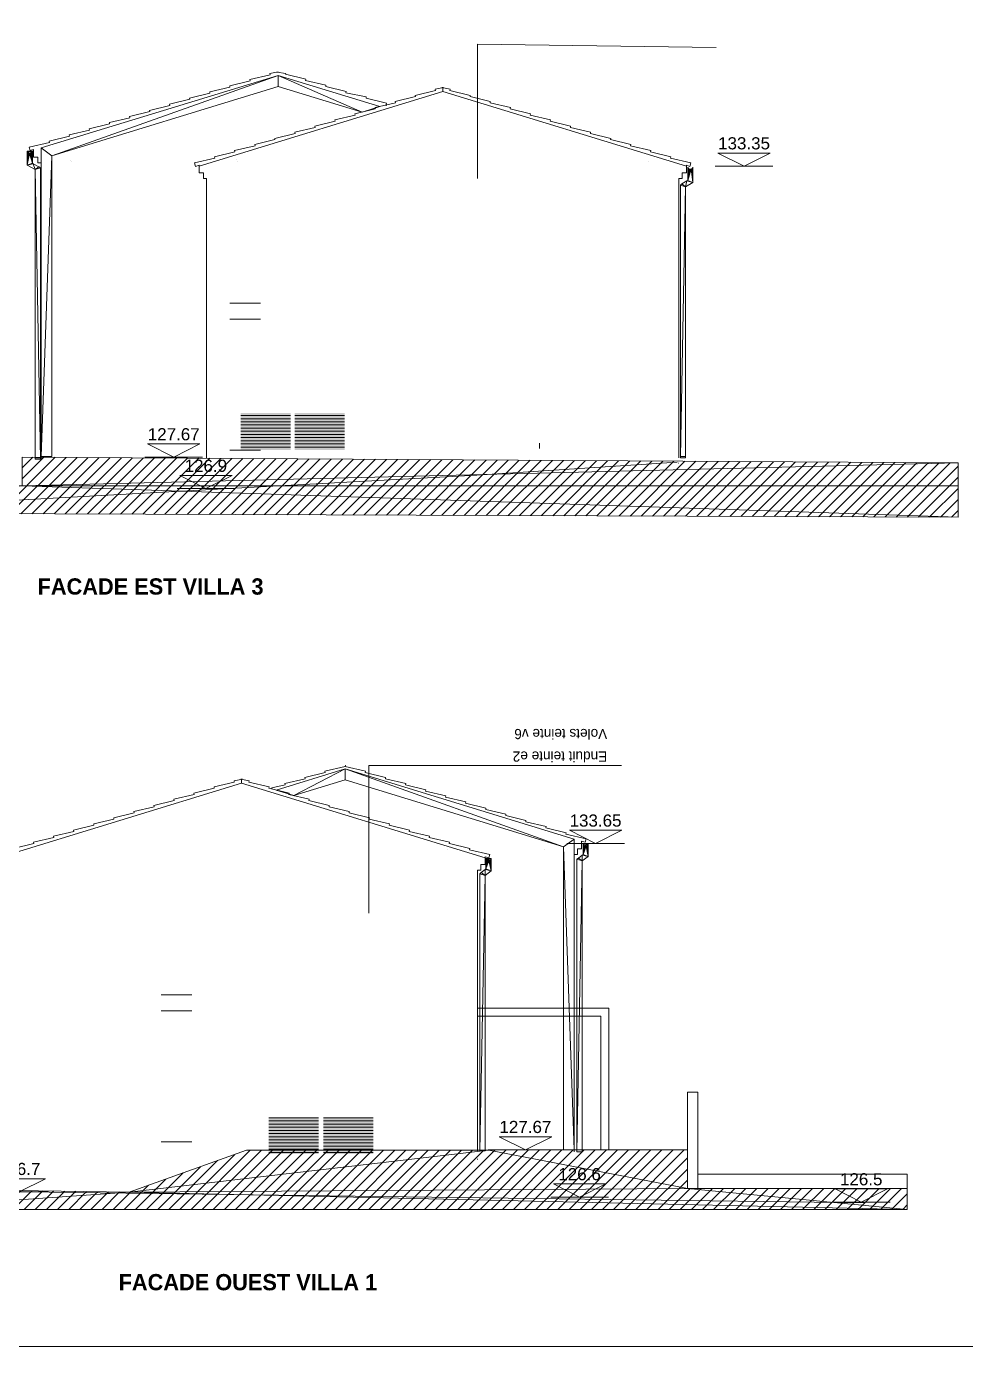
# Model space of a CAD drawing. Header units: metres. Extents: x 1.8 to 67.5, y -52.8 to -10.8.
# Drawn here: x 27.2 to 36.16, y -52.77 to -40.18 of the extents above; entities that cross this region are included whole.
import ezdxf
from ezdxf.enums import TextEntityAlignment as Align
from ezdxf.lldxf.tags import DXFTag

# ---------------------------------------------------------------- set-up
doc = ezdxf.new("R2010")
doc.units = ezdxf.units.M
doc.header["$MEASUREMENT"] = 0
for name, color, linetype in [('Calque commun', 7, 'Continuous'), ('Cotations', 7, 'Continuous'), ('Textes', 7, 'Continuous')]:
    doc.layers.add(name, color=color, linetype=linetype)
doc.styles.add('Arial15', font='arial.ttf', dxfattribs={"height": 0.231939})
doc.styles.add('Century Gothic', font='GOTHICB.TTF', dxfattribs={"height": 0.31023})
doc.styles.add('Century Gothic16', font='GOTHIC.TTF', dxfattribs={"height": 0.193938})
tags = doc.linetypes.add('HIDDEN', pattern=[0.375, 0.25, -0.125]).pattern_tags.tags
tags[6:7] = [DXFTag(74, 4), DXFTag(75, 0), DXFTag(340, '0'), DXFTag(46, 1.0), DXFTag(50, 0.0), DXFTag(44, 0.0), DXFTag(45, 0.0)]
tags[4:5] = [DXFTag(74, 4), DXFTag(75, 0), DXFTag(340, '0'), DXFTag(46, 1.0), DXFTag(50, 0.0), DXFTag(44, 0.0), DXFTag(45, 0.0)]

# ---------------------------------------------------------------- blocks, each defined once
blk = doc.blocks.new('hatch15')
at = {"layer": 'Calque commun', "color": 11, "linetype": 'Continuous', "lineweight": 9}
for p, q in [((-29.437, 23.783), (-28.487, 23.783)), ((-29.437, 23.723), (-28.487, 23.723)), ((-29.437, 23.663), (-28.487, 23.663)), ((-29.437, 23.603), (-28.487, 23.603)), ((-29.437, 23.543), (-28.487, 23.543)), ((-29.437, 23.483), (-28.487, 23.483)), ((-29.437, 23.423), (-28.487, 23.423)), ((-29.437, 23.363), (-28.487, 23.363)), ((-29.437, 23.303), (-28.487, 23.303)), ((-29.437, 23.243), (-28.487, 23.243)), ((-29.437, 23.183), (-28.487, 23.183))]:
    blk.add_line(p, q, dxfattribs=at)
at = {"layer": 'Calque commun', "color": 9, "linetype": 'Continuous', "lineweight": 9}
blk.add_trace([(-29.437, 23.829), (-28.487, 23.829), (-29.437, 23.129), (-28.487, 23.129)], dxfattribs=at)
blk = doc.blocks.new('hatch16')
at = {"layer": 'Calque commun', "color": 11, "linetype": 'Continuous', "lineweight": 9}
for p, q in [((-30.467, 23.783), (-29.517, 23.783)), ((-30.467, 23.723), (-29.517, 23.723)), ((-30.467, 23.663), (-29.517, 23.663)), ((-30.467, 23.603), (-29.517, 23.603)), ((-30.467, 23.543), (-29.517, 23.543)), ((-30.467, 23.483), (-29.517, 23.483)), ((-30.467, 23.423), (-29.517, 23.423)), ((-30.467, 23.363), (-29.517, 23.363)), ((-30.467, 23.303), (-29.517, 23.303)), ((-30.467, 23.243), (-29.517, 23.243)), ((-30.467, 23.183), (-29.517, 23.183))]:
    blk.add_line(p, q, dxfattribs=at)
at = {"layer": 'Calque commun', "color": 9, "linetype": 'Continuous', "lineweight": 9}
blk.add_trace([(-30.467, 23.829), (-29.517, 23.829), (-30.467, 23.129), (-29.517, 23.129)], dxfattribs=at)
blk = doc.blocks.new('hatch19')
at = {"layer": 'Calque commun', "color": 11, "linetype": 'Continuous', "lineweight": 9}
for p, q in [((-29.932, 10.39), (-28.982, 10.39)), ((-29.932, 10.33), (-28.982, 10.33)), ((-29.932, 10.27), (-28.982, 10.27)), ((-29.932, 10.21), (-28.982, 10.21)), ((-29.932, 10.15), (-28.982, 10.15)), ((-29.932, 10.09), (-28.982, 10.09)), ((-29.932, 10.03), (-28.982, 10.03)), ((-29.932, 9.97), (-28.982, 9.97)), ((-29.932, 9.91), (-28.982, 9.91)), ((-29.932, 9.85), (-28.982, 9.85)), ((-29.932, 9.79), (-28.982, 9.79)), ((-29.932, 9.73), (-28.982, 9.73))]:
    blk.add_line(p, q, dxfattribs=at)
at = {"layer": 'Calque commun', "color": 9, "linetype": 'Continuous', "lineweight": 9}
blk.add_trace([(-29.932, 10.397), (-28.982, 10.397), (-29.932, 9.697), (-28.982, 9.697)], dxfattribs=at)
blk = doc.blocks.new('hatch20')
at = {"layer": 'Calque commun', "color": 11, "linetype": 'Continuous', "lineweight": 9}
for p, q in [((-28.888, 10.39), (-27.938, 10.39)), ((-28.888, 10.33), (-27.938, 10.33)), ((-28.888, 10.27), (-27.938, 10.27)), ((-28.888, 10.21), (-27.938, 10.21)), ((-28.888, 10.15), (-27.938, 10.15)), ((-28.888, 10.09), (-27.938, 10.09)), ((-28.888, 10.03), (-27.938, 10.03)), ((-28.888, 9.97), (-27.938, 9.97)), ((-28.888, 9.91), (-27.938, 9.91)), ((-28.888, 9.85), (-27.938, 9.85)), ((-28.888, 9.79), (-27.938, 9.79)), ((-28.888, 9.73), (-27.938, 9.73))]:
    blk.add_line(p, q, dxfattribs=at)
at = {"layer": 'Calque commun', "color": 9, "linetype": 'Continuous', "lineweight": 9}
blk.add_trace([(-28.888, 10.397), (-27.938, 10.397), (-28.888, 9.697), (-27.938, 9.697)], dxfattribs=at)
blk = doc.blocks.new('Block4')
at = {"layer": 'Calque commun', "color": 0, "linetype": 'Continuous', "lineweight": 9}
blk.add_line((-0.55, 0), (0.55, 0), dxfattribs=at)
blk.add_polyline3d([(-0.5, 0.25, 0), (0, 0, 0), (0.5, 0.25, 0), (-0.5, 0.25, 0)], dxfattribs=at)
blk = doc.blocks.new('Lvl1')
at = {"layer": 'Calque commun', "color": 0, "linetype": 'ByBlock', "lineweight": -2}
blk.add_blockref('Block4', (0, 0), dxfattribs=at)
blk = doc.blocks.new('facade villa 123-5')
at = {"layer": 'Cotations', "color": 250, "linetype": 'ByBlock', "lineweight": -2}
blk.add_blockref('Lvl1', (-20.864, 28.54), dxfattribs=at)
at = {"layer": 'Cotations', "color": 212, "linetype": 'ByBlock', "lineweight": -2, "style": 'Arial15'}
blk.add_text('133.35', height=0.2319, dxfattribs=at).set_placement((-20.865, 28.79), align=Align.BOTTOM_CENTER)
blk = doc.blocks.new('facade villa 123-6')
at = {"layer": 'Cotations', "color": 250, "linetype": 'ByBlock', "lineweight": -2}
blk.add_blockref('Lvl1', (-23.697, 15.623), dxfattribs=at)
at = {"layer": 'Cotations', "color": 212, "linetype": 'ByBlock', "lineweight": -2, "style": 'Arial15'}
blk.add_text('133.65', height=0.2319, dxfattribs=at).set_placement((-23.698, 15.873), align=Align.BOTTOM_CENTER)
blk = doc.blocks.new('facade villa 123-24')
at = {"layer": 'Cotations', "color": 250, "linetype": 'ByBlock', "lineweight": -2}
blk.add_blockref('Lvl1', (-18.629, 8.782), dxfattribs=at)
at = {"layer": 'Cotations', "color": 212, "linetype": 'ByBlock', "lineweight": -2, "style": 'Arial15'}
blk.add_text('126.5', height=0.2319, dxfattribs=at).set_placement((-18.63, 9.032), align=Align.BOTTOM_CENTER)
blk = doc.blocks.new('facade villa 123-25')
at = {"layer": 'Cotations', "color": 250, "linetype": 'ByBlock', "lineweight": -2}
blk.add_blockref('Lvl1', (-34.692, 8.979), dxfattribs=at)
at = {"layer": 'Cotations', "color": 212, "linetype": 'ByBlock', "lineweight": -2, "style": 'Arial15'}
blk.add_text('126.7', height=0.2319, dxfattribs=at).set_placement((-34.693, 9.229), align=Align.BOTTOM_CENTER)
blk = doc.blocks.new('facade villa 123-26')
at = {"layer": 'Cotations', "color": 250, "linetype": 'ByBlock', "lineweight": -2}
blk.add_blockref('Lvl1', (-24.002, 8.879), dxfattribs=at)
at = {"layer": 'Cotations', "color": 212, "linetype": 'ByBlock', "lineweight": -2, "style": 'Arial15'}
blk.add_text('126.6', height=0.2319, dxfattribs=at).set_placement((-24.003, 9.129), align=Align.BOTTOM_CENTER)
blk = doc.blocks.new('hatch28')
at = {"layer": 'Calque commun', "color": 7, "linetype": 'Continuous', "lineweight": 9}
for p, q in [((-30.907, 9.575), (-31.839, 8.642)), ((-30.577, 9.693), (-31.627, 8.642)), ((-30.285, 9.772), (-31.415, 8.642)), ((-30.073, 9.772), (-31.203, 8.642)), ((-29.861, 9.772), (-30.991, 8.642)), ((-29.649, 9.772), (-30.779, 8.642)), ((-29.437, 9.772), (-30.567, 8.642)), ((-29.225, 9.772), (-30.354, 8.642)), ((-29.013, 9.772), (-30.142, 8.642)), ((-28.801, 9.772), (-29.93, 8.642)), ((-28.588, 9.772), (-29.718, 8.642)), ((-28.376, 9.772), (-29.506, 8.642)), ((-28.164, 9.772), (-29.294, 8.642)), ((-27.952, 9.772), (-29.082, 8.642)), ((-27.74, 9.772), (-28.869, 8.642)), ((-27.528, 9.772), (-28.657, 8.642)), ((-27.316, 9.772), (-28.445, 8.642)), ((-27.103, 9.772), (-28.233, 8.642)), ((-26.891, 9.772), (-28.021, 8.642)), ((-26.679, 9.772), (-27.809, 8.642)), ((-26.467, 9.772), (-27.597, 8.642)), ((-26.255, 9.772), (-27.385, 8.642)), ((-26.043, 9.772), (-27.172, 8.642)), ((-25.831, 9.772), (-26.96, 8.642)), ((-25.613, 9.777), (-26.748, 8.642)), ((-25.401, 9.777), (-26.536, 8.642)), ((-25.189, 9.777), (-26.324, 8.642)), ((-24.977, 9.777), (-26.112, 8.642)), ((-24.765, 9.777), (-25.9, 8.642)), ((-24.552, 9.777), (-25.688, 8.642)), ((-24.34, 9.777), (-25.475, 8.642)), ((-24.128, 9.777), (-25.263, 8.642)), ((-23.916, 9.777), (-25.051, 8.642)), ((-23.704, 9.777), (-24.839, 8.642)), ((-23.492, 9.777), (-24.627, 8.642)), ((-23.28, 9.777), (-24.415, 8.642)), ((-23.068, 9.777), (-24.203, 8.642)), ((-22.855, 9.777), (-23.99, 8.642)), ((-22.643, 9.777), (-23.778, 8.642)), ((-22.431, 9.777), (-23.566, 8.642)), ((-22.219, 9.777), (-23.354, 8.642)), ((-22.007, 9.777), (-23.142, 8.642)), ((-21.947, 9.625), (-22.93, 8.642)), ((-31.567, 9.339), (-32.264, 8.642)), ((-31.237, 9.457), (-32.051, 8.642)), ((-21.947, 9.413), (-22.718, 8.642)), ((-32.227, 9.103), (-32.688, 8.642)), ((-31.897, 9.221), (-32.476, 8.642)), ((-21.947, 9.201), (-22.506, 8.642)), ((-37.168, 9.041), (-37.35, 8.859)), ((-36.959, 9.038), (-37.35, 8.647)), ((-36.75, 9.035), (-37.143, 8.642)), ((-36.541, 9.032), (-36.931, 8.642)), ((-36.332, 9.028), (-36.718, 8.642)), ((-36.123, 9.025), (-36.506, 8.642)), ((-35.914, 9.022), (-36.294, 8.642)), ((-35.705, 9.019), (-36.082, 8.642)), ((-35.496, 9.016), (-35.87, 8.642)), ((-35.287, 9.013), (-35.658, 8.642)), ((-35.078, 9.01), (-35.446, 8.642)), ((-34.869, 9.007), (-35.233, 8.642)), ((-34.66, 9.003), (-35.021, 8.642)), ((-34.451, 9), (-34.809, 8.642)), ((-34.242, 8.997), (-34.597, 8.642)), ((-34.033, 8.994), (-34.385, 8.642)), ((-33.824, 8.991), (-34.173, 8.642)), ((-33.615, 8.988), (-33.961, 8.642)), ((-33.406, 8.985), (-33.749, 8.642)), ((-33.197, 8.981), (-33.536, 8.642)), ((-32.988, 8.978), (-33.324, 8.642)), ((-32.779, 8.975), (-33.112, 8.642)), ((-32.558, 8.985), (-32.9, 8.642)), ((-21.892, 9.044), (-22.293, 8.642)), ((-21.68, 9.044), (-22.081, 8.642)), ((-21.468, 9.044), (-21.869, 8.642)), ((-21.256, 9.044), (-21.657, 8.642)), ((-21.044, 9.044), (-21.445, 8.642)), ((-20.831, 9.044), (-21.233, 8.642)), ((-20.619, 9.044), (-21.021, 8.642)), ((-20.407, 9.044), (-20.808, 8.642)), ((-20.195, 9.044), (-20.596, 8.642)), ((-19.983, 9.044), (-20.384, 8.642)), ((-19.771, 9.044), (-20.172, 8.642)), ((-19.559, 9.044), (-19.96, 8.642)), ((-19.346, 9.044), (-19.748, 8.642)), ((-19.134, 9.044), (-19.536, 8.642)), ((-18.922, 9.044), (-19.324, 8.642)), ((-18.71, 9.044), (-19.111, 8.642)), ((-18.498, 9.044), (-18.899, 8.642)), ((-18.286, 9.044), (-18.687, 8.642)), ((-18.074, 9.044), (-18.475, 8.642)), ((-17.862, 9.044), (-18.263, 8.642)), ((-17.754, 8.94), (-18.051, 8.642)), ((-17.754, 8.727), (-17.839, 8.642))]:
    blk.add_line(p, q, dxfattribs=at)
at = {"layer": 'Calque commun', "color": 7, "linetype": 'Continuous', "lineweight": 18}
mesh = blk.add_polyface(dxfattribs=at)
corners = [(-21.947, 9.044), (-17.754, 9.044), (-17.754, 8.642), (-32.592, 8.972), (-30.355, 9.772), (-25.731, 9.772), (-37.35, 9.044), (-37.35, 8.642), (-21.947, 9.777), (-25.747, 9.777)]
mesh.append_faces([[corners[k] for k in face] for face in [(8, 5, 9)]], dxfattribs={"vtx0": -1, "color": 7})
mesh.append_faces([[corners[k] for k in face] for face in [(3, 0, 2), (3, 5, 0)]], dxfattribs={"vtx0": -1, "vtx1": -1, "vtx2": -1, "color": 7})
mesh.append_faces([[corners[k] for k in face] for face in [(3, 2, 7)]], dxfattribs={"vtx0": -1, "vtx2": -1, "color": 7})
mesh.append_faces([[corners[k] for k in face] for face in [(6, 3, 7)]], dxfattribs={"vtx1": -1, "color": 7})
mesh.append_faces([[corners[k] for k in face] for face in [(8, 0, 5)]], dxfattribs={"vtx1": -1, "vtx2": -1, "color": 7})
mesh.append_faces([[corners[k] for k in face] for face in [(0, 1, 2), (3, 4, 5)]], dxfattribs={"vtx2": -1, "color": 7})
blk = doc.blocks.new('facade villa 123-27')
at = {"layer": 'Cotations', "color": 250, "linetype": 'ByBlock', "lineweight": -2}
blk.add_blockref('Lvl1', (-31.744, 22.991), dxfattribs=at)
at = {"layer": 'Cotations', "color": 212, "linetype": 'ByBlock', "lineweight": -2, "style": 'Arial15'}
blk.add_text('127.67', height=0.2319, dxfattribs=at).set_placement((-31.745, 23.241), align=Align.BOTTOM_CENTER)
blk = doc.blocks.new('facade villa 123-29')
at = {"layer": 'Cotations', "color": 250, "linetype": 'ByBlock', "lineweight": -2}
blk.add_blockref('Lvl1', (-31.131, 22.39), dxfattribs=at)
at = {"layer": 'Cotations', "color": 212, "linetype": 'ByBlock', "lineweight": -2, "style": 'Arial15'}
blk.add_text('126.9', height=0.2319, dxfattribs=at).set_placement((-31.132, 22.64), align=Align.BOTTOM_CENTER)
blk = doc.blocks.new('hatch29')
at = {"layer": 'Calque commun', "color": 7, "linetype": 'Continuous', "lineweight": 9}
for p, q in [((-35.083, 21.913), (-34.009, 22.987)), ((-34.871, 21.912), (-33.798, 22.986)), ((-34.66, 21.911), (-33.587, 22.984)), ((-34.633, 22.787), (-34.43, 22.99)), ((-34.633, 22.575), (-34.22, 22.988)), ((-34.449, 21.911), (-33.376, 22.983)), ((-34.238, 21.91), (-33.166, 22.982)), ((-34.026, 21.909), (-32.955, 22.98)), ((-33.815, 21.908), (-32.744, 22.979)), ((-33.604, 21.907), (-32.533, 22.978)), ((-33.392, 21.907), (-32.322, 22.977)), ((-33.181, 21.906), (-32.111, 22.975)), ((-32.97, 21.905), (-31.901, 22.974)), ((-32.758, 21.904), (-31.69, 22.973)), ((-32.547, 21.903), (-31.479, 22.971)), ((-32.336, 21.903), (-31.268, 22.97)), ((-32.124, 21.902), (-31.057, 22.969)), ((-31.913, 21.901), (-30.847, 22.967)), ((-31.702, 21.9), (-30.636, 22.966)), ((-31.49, 21.899), (-30.425, 22.965)), ((-31.279, 21.899), (-30.214, 22.963)), ((-31.068, 21.898), (-30.003, 22.962)), ((-30.856, 21.897), (-29.793, 22.961)), ((-30.645, 21.896), (-29.582, 22.959)), ((-30.434, 21.895), (-29.371, 22.958)), ((-30.222, 21.895), (-29.16, 22.957)), ((-30.011, 21.894), (-28.949, 22.955)), ((-29.8, 21.893), (-28.739, 22.954)), ((-29.588, 21.892), (-28.528, 22.953)), ((-29.377, 21.891), (-28.317, 22.951)), ((-29.166, 21.891), (-28.106, 22.95)), ((-28.954, 21.89), (-27.895, 22.949)), ((-28.743, 21.889), (-27.685, 22.947)), ((-28.532, 21.888), (-27.474, 22.946)), ((-28.32, 21.887), (-27.263, 22.945)), ((-28.109, 21.887), (-27.052, 22.943)), ((-27.898, 21.886), (-26.841, 22.942)), ((-27.686, 21.885), (-26.631, 22.941)), ((-27.475, 21.884), (-26.42, 22.939)), ((-27.264, 21.883), (-26.209, 22.938)), ((-27.052, 21.883), (-25.998, 22.937)), ((-26.841, 21.882), (-25.787, 22.935)), ((-26.63, 21.881), (-25.576, 22.934)), ((-26.418, 21.88), (-25.366, 22.933)), ((-26.207, 21.879), (-25.155, 22.931)), ((-25.996, 21.879), (-24.944, 22.93)), ((-25.784, 21.878), (-24.733, 22.929)), ((-25.573, 21.877), (-24.522, 22.928)), ((-25.362, 21.876), (-24.312, 22.926)), ((-25.15, 21.875), (-24.101, 22.925)), ((-24.939, 21.875), (-23.89, 22.924)), ((-24.728, 21.874), (-23.679, 22.922)), ((-24.516, 21.873), (-23.468, 22.921)), ((-24.305, 21.872), (-23.258, 22.92)), ((-24.094, 21.871), (-23.047, 22.918)), ((-23.882, 21.871), (-22.836, 22.917)), ((-23.671, 21.87), (-22.625, 22.916)), ((-23.46, 21.869), (-22.414, 22.914)), ((-23.248, 21.868), (-22.204, 22.913)), ((-23.037, 21.867), (-21.993, 22.912)), ((-22.826, 21.867), (-21.782, 22.91)), ((-22.614, 21.866), (-21.571, 22.909)), ((-22.403, 21.865), (-21.36, 22.908)), ((-22.192, 21.864), (-21.15, 22.906)), ((-21.98, 21.863), (-20.939, 22.905)), ((-21.769, 21.862), (-20.728, 22.904)), ((-21.558, 21.862), (-20.517, 22.902)), ((-21.346, 21.861), (-20.306, 22.901)), ((-21.135, 21.86), (-20.095, 22.9)), ((-20.924, 21.859), (-19.885, 22.898)), ((-20.712, 21.858), (-19.674, 22.897)), ((-20.501, 21.858), (-19.463, 22.896)), ((-20.29, 21.857), (-19.252, 22.894)), ((-20.078, 21.856), (-19.041, 22.893)), ((-19.867, 21.855), (-18.831, 22.892)), ((-19.656, 21.854), (-18.62, 22.89)), ((-19.444, 21.854), (-18.409, 22.889)), ((-19.233, 21.853), (-18.198, 22.888)), ((-19.022, 21.852), (-17.987, 22.886)), ((-18.81, 21.851), (-17.777, 22.885)), ((-18.599, 21.85), (-17.566, 22.884)), ((-18.388, 21.85), (-17.355, 22.882)), ((-18.176, 21.849), (-17.144, 22.881)), ((-17.965, 21.848), (-16.933, 22.88)), ((-17.754, 21.847), (-16.782, 22.819)), ((-39.183, 22.268), (-39.01, 22.441)), ((-39.182, 22.056), (-38.798, 22.441)), ((-39.098, 21.928), (-38.586, 22.441)), ((-38.887, 21.928), (-38.374, 22.441)), ((-38.675, 21.927), (-38.161, 22.441)), ((-38.464, 21.926), (-37.949, 22.441)), ((-38.253, 21.925), (-37.737, 22.441)), ((-38.041, 21.924), (-37.525, 22.441)), ((-37.83, 21.923), (-37.313, 22.441)), ((-37.619, 21.923), (-37.101, 22.441)), ((-37.407, 21.922), (-36.889, 22.441)), ((-37.196, 21.921), (-36.677, 22.441)), ((-36.985, 21.92), (-36.464, 22.441)), ((-36.773, 21.919), (-36.252, 22.441)), ((-36.562, 21.919), (-36.04, 22.441)), ((-36.351, 21.918), (-35.828, 22.441)), ((-36.139, 21.917), (-35.616, 22.441)), ((-35.928, 21.916), (-35.404, 22.441)), ((-35.717, 21.915), (-35.192, 22.441)), ((-35.505, 21.915), (-34.979, 22.441)), ((-35.294, 21.914), (-34.767, 22.441)), ((-17.542, 21.846), (-16.782, 22.607)), ((-17.331, 21.846), (-16.782, 22.395)), ((-17.12, 21.845), (-16.782, 22.183)), ((-16.908, 21.844), (-16.782, 21.971))]:
    blk.add_line(p, q, dxfattribs=at)
at = {"layer": 'Calque commun', "color": 7, "linetype": 'Continuous', "lineweight": 18}
mesh = blk.add_polyface(dxfattribs=at)
corners = [(-34.633, 22.441), (-39.183, 22.441), (-39.182, 21.929), (-16.782, 21.844), (-16.782, 22.879), (-16.782, 22.441), (-34.633, 22.991)]
mesh.append_faces([[corners[k] for k in face] for face in [(3, 0, 2), (4, 0, 5)]], dxfattribs={"vtx0": -1, "vtx1": -1, "color": 7})
mesh.append_faces([[corners[k] for k in face] for face in [(3, 5, 0)]], dxfattribs={"vtx1": -1, "vtx2": -1, "color": 7})
mesh.append_faces([[corners[k] for k in face] for face in [(0, 1, 2), (4, 6, 0)]], dxfattribs={"vtx2": -1, "color": 7})
blk = doc.blocks.new('facade villa 123-30')
at = {"layer": 'Cotations', "color": 250, "linetype": 'ByBlock', "lineweight": -2}
blk.add_blockref('Lvl1', (-25.035, 9.78), dxfattribs=at)
at = {"layer": 'Cotations', "color": 212, "linetype": 'ByBlock', "lineweight": -2, "style": 'Arial15'}
blk.add_text('127.67', height=0.2319, dxfattribs=at).set_placement((-25.036, 10.03), align=Align.BOTTOM_CENTER)
blk = doc.blocks.new('facade villa 123-31')
at = {"layer": 'Calque commun', "color": 7, "linetype": 'Continuous', "lineweight": 9}
for p, q in [((-34.273, 28.587), (-34.273, 22.952)), ((-33.708, 28.656), (-33.708, 28.656)), ((-33.697, 28.624), (-33.697, 28.624)), ((-30.538, 28.658), (-30.538, 28.658)), ((-30.527, 28.625), (-30.527, 28.625)), ((-22.691, 28.625), (-22.691, 28.625)), ((-31.118, 28.124), (-31.118, 22.969)), ((-22.114, 22.873), (-22.124, 22.873)), ((-34.384, 15.509), (-34.384, 15.509)), ((-26.527, 15.509), (-26.527, 15.509)), ((-24.663, 15.509), (-24.663, 15.509)), ((-25.947, 15.114), (-25.947, 9.761)), ((-25.79, 15.335), (-25.79, 15.335)), ((-23.447, 12.48), (-25.947, 12.48)), ((-25.947, 12.48), (-25.947, 12.33)), ((-23.447, 9.777), (-23.447, 12.48)), ((-23.597, 12.33), (-25.947, 12.33)), ((-23.597, 9.777), (-23.597, 12.33)), ((-25.945, 9.601), (-25.955, 9.601)), ((-23.447, 9.777), (-23.597, 9.777)), ((-21.747, 9.312), (-17.754, 9.312)), ((-17.754, 9.312), (-17.754, 9.044))]:
    blk.add_line(p, q, dxfattribs=at)
at = {"layer": 'Calque commun', "color": 86, "linetype": 'Continuous', "lineweight": 9}
blk.add_line((-24.767, 23.157), (-24.767, 23.256), dxfattribs=at)
at = {"layer": 'Calque commun', "color": 26, "linetype": 'HIDDEN', "lineweight": 18}
for p, q in [((-25.964, 22.645), (-22.139, 22.891)), ((-30.208, 22.416), (-39.182, 21.929)), ((-30.208, 22.416), (-25.964, 22.645)), ((-18.557, 8.768), (-37.35, 9.015))]:
    blk.add_line(p, q, dxfattribs=at)
at = {"layer": 'Calque commun', "color": 5, "linetype": 'Continuous', "lineweight": 18}
for points in [[(-21.397, 30.805, 0), (-25.949, 30.868, 0), (-25.949, 28.305, 0)], [(-23.201, 17.106, 0), (-28.022, 17.106, 0), (-28.022, 14.294, 0)]]:
    blk.add_polyline3d(points, dxfattribs=at)
at = {"layer": 'Cotations', "color": 7, "linetype": 'Continuous', "lineweight": 9}
blk.add_line((-22.109, 28.305), (-22.109, 22.974), dxfattribs=at)
at = {"layer": 'Cotations', "color": 11, "linetype": 'HIDDEN', "lineweight": 18}
for p, q in [((-30.673, 25.924), (-30.088, 25.924)), ((-30.673, 25.624), (-30.088, 25.624)), ((-30.673, 23.124), (-30.088, 23.124)), ((-31.983, 12.733), (-31.398, 12.733)), ((-31.983, 12.433), (-31.398, 12.433)), ((-31.983, 9.933), (-31.398, 9.933))]:
    blk.add_line(p, q, dxfattribs=at)
at = {"layer": 'Cotations', "color": 7, "linetype": 'Continuous', "lineweight": 9}
for points in [[(-34.273, 28.424, 0), (-34.273, 28.605, 0), (-34.335, 28.605, 0), (-34.335, 28.712, 0), (-34.417, 28.712, 0), (-34.417, 28.858, 0), (-34.485, 28.836, 0), (-34.503, 28.901, 0), (-34.116, 28.993, 0), (-34.121, 29.018, 0), (-33.733, 29.111, 0), (-33.731, 29.111, 0), (-33.738, 29.135, 0), (-33.349, 29.228, 0), (-33.355, 29.253, 0), (-32.968, 29.345, 0), (-32.973, 29.37, 0), (-32.585, 29.462, 0), (-32.59, 29.487, 0), (-32.203, 29.579, 0), (-32.207, 29.604, 0), (-31.82, 29.696, 0), (-31.824, 29.721, 0), (-31.437, 29.814, 0), (-31.442, 29.839, 0), (-31.054, 29.931, 0), (-31.059, 29.956, 0), (-30.672, 30.048, 0), (-30.676, 30.073, 0), (-30.289, 30.165, 0), (-30.294, 30.19, 0), (-29.906, 30.282, 0), (-29.912, 30.309, 0), (-29.753, 30.34, 0)], [(-29.611, 30.292, 0), (-29.604, 30.305, 0), (-29.78, 30.332, 0)], [(-29.611, 30.292, 0), (-29.223, 30.2, 0), (-29.228, 30.175, 0), (-28.841, 30.083, 0), (-28.844, 30.058, 0)], [(-31.118, 28.124, 0), (-31.118, 28.305, 0), (-31.18, 28.305, 0), (-31.18, 28.412, 0), (-31.262, 28.412, 0), (-31.262, 28.558, 0), (-31.33, 28.536, 0), (-31.348, 28.601, 0), (-30.961, 28.693, 0), (-30.966, 28.718, 0), (-30.578, 28.811, 0), (-30.576, 28.811, 0), (-30.583, 28.835, 0), (-30.194, 28.928, 0), (-30.2, 28.953, 0), (-29.813, 29.045, 0), (-29.818, 29.07, 0), (-29.43, 29.162, 0), (-29.435, 29.187, 0), (-29.048, 29.279, 0), (-29.052, 29.304, 0), (-28.665, 29.396, 0), (-28.67, 29.421, 0), (-28.282, 29.514, 0), (-28.287, 29.539, 0), (-27.9, 29.631, 0), (-27.904, 29.656, 0), (-27.517, 29.748, 0), (-27.521, 29.773, 0), (-27.134, 29.865, 0), (-27.139, 29.89, 0), (-26.752, 29.982, 0), (-26.757, 30.009, 0), (-26.598, 30.041, 0), (-26.614, 30.037, 0), (-26.614, 29.964, 0), (-31.262, 28.541, 0)], [(-28.844, 30.058, 0), (-28.457, 29.965, 0), (-28.461, 29.94, 0), (-28.071, 29.861, 0), (-28.074, 29.835, 0)], [(-22.109, 28.124, 0), (-22.109, 28.305, 0), (-22.047, 28.305, 0), (-22.047, 28.412, 0), (-21.965, 28.412, 0), (-21.965, 28.558, 0), (-21.897, 28.536, 0), (-21.879, 28.601, 0), (-22.266, 28.693, 0), (-22.261, 28.718, 0), (-22.649, 28.811, 0), (-22.651, 28.811, 0), (-22.644, 28.835, 0), (-23.033, 28.928, 0), (-23.027, 28.953, 0), (-23.414, 29.045, 0), (-23.409, 29.07, 0), (-23.797, 29.162, 0), (-23.792, 29.187, 0), (-24.179, 29.279, 0), (-24.175, 29.304, 0), (-24.562, 29.396, 0), (-24.557, 29.421, 0), (-24.945, 29.514, 0), (-24.94, 29.539, 0), (-25.327, 29.631, 0), (-25.323, 29.656, 0), (-25.71, 29.748, 0), (-25.706, 29.773, 0), (-26.093, 29.865, 0), (-26.088, 29.89, 0), (-26.476, 29.982, 0), (-26.47, 30.009, 0), (-26.629, 30.041, 0), (-26.614, 30.037, 0), (-26.614, 29.964, 0), (-21.965, 28.541, 0)], [(-28.074, 29.835, 0), (-27.687, 29.743, 0), (-27.691, 29.718, 0), (-27.691, 29.718, 0), (-27.694, 29.693, 0)], [(-28.473, 17.091, 0), (-28.86, 16.999, 0), (-28.856, 16.974, 0), (-29.243, 16.881, 0), (-29.24, 16.856, 0)], [(-24.107, 9.739, 0), (-24.107, 15.414, 0), (-24.044, 15.414, 0), (-24.044, 15.521, 0), (-23.963, 15.521, 0), (-23.963, 15.666, 0), (-23.894, 15.645, 0), (-23.876, 15.71, 0), (-24.263, 15.802, 0), (-24.259, 15.827, 0), (-24.646, 15.919, 0), (-24.648, 15.92, 0), (-24.641, 15.944, 0), (-25.031, 16.037, 0), (-25.025, 16.061, 0), (-25.411, 16.153, 0), (-25.407, 16.178, 0), (-25.794, 16.271, 0), (-25.79, 16.296, 0), (-26.177, 16.388, 0), (-26.172, 16.413, 0), (-26.559, 16.505, 0), (-26.555, 16.53, 0), (-26.942, 16.622, 0), (-26.938, 16.647, 0), (-27.325, 16.739, 0), (-27.32, 16.764, 0), (-27.708, 16.856, 0), (-27.703, 16.881, 0), (-28.09, 16.974, 0), (-28.086, 16.999, 0), (-28.473, 17.091, 0), (-28.468, 17.118, 0), (-28.468, 17.118, 0)], [(-34.803, 15.527, 0), (-34.416, 15.619, 0), (-34.414, 15.62, 0), (-34.42, 15.644, 0), (-34.031, 15.737, 0), (-34.037, 15.761, 0), (-33.65, 15.853, 0), (-33.655, 15.878, 0), (-33.268, 15.971, 0), (-33.272, 15.996, 0), (-32.885, 16.088, 0), (-32.89, 16.113, 0), (-32.502, 16.205, 0), (-32.507, 16.23, 0), (-32.12, 16.322, 0), (-32.124, 16.347, 0), (-31.737, 16.439, 0), (-31.742, 16.464, 0), (-31.354, 16.556, 0), (-31.359, 16.581, 0), (-30.972, 16.674, 0), (-30.976, 16.699, 0), (-30.589, 16.791, 0), (-30.594, 16.818, 0), (-30.435, 16.849, 0), (-30.451, 16.846, 0), (-30.451, 16.773, 0), (-35.099, 15.349, 0)], [(-25.947, 14.933, 0), (-25.947, 15.114, 0), (-25.884, 15.114, 0), (-25.884, 15.221, 0), (-25.803, 15.221, 0), (-25.803, 15.366, 0), (-25.734, 15.345, 0), (-25.716, 15.41, 0), (-26.103, 15.502, 0), (-26.099, 15.527, 0), (-26.486, 15.619, 0), (-26.488, 15.62, 0), (-26.481, 15.644, 0), (-26.871, 15.737, 0), (-26.865, 15.761, 0), (-27.251, 15.853, 0), (-27.247, 15.878, 0), (-27.634, 15.971, 0), (-27.63, 15.996, 0), (-28.017, 16.088, 0), (-28.012, 16.113, 0), (-28.399, 16.205, 0), (-28.395, 16.23, 0), (-28.782, 16.322, 0), (-28.778, 16.347, 0), (-29.165, 16.439, 0), (-29.16, 16.464, 0), (-29.548, 16.556, 0), (-29.543, 16.581, 0), (-29.93, 16.674, 0), (-29.926, 16.699, 0), (-30.313, 16.791, 0), (-30.308, 16.818, 0), (-30.467, 16.849, 0), (-30.451, 16.846, 0), (-30.451, 16.773, 0), (-25.803, 15.349, 0)], [(-29.24, 16.856, 0), (-29.627, 16.764, 0), (-29.622, 16.739, 0), (-29.871, 16.68, 0), (-29.867, 16.655, 0)]]:
    blk.add_polyline3d(points, dxfattribs=at)
at = {"layer": 'Calque commun', "color": 0, "linetype": 'ByBlock', "lineweight": -2}
for name in ['hatch16', 'hatch15', 'hatch29', 'hatch19', 'hatch20', 'hatch28']:
    blk.add_blockref(name, (0, 0), dxfattribs=at)
at = {"layer": 'Cotations', "color": 212, "linetype": 'ByBlock', "lineweight": -2}
for name in ['facade villa 123-5', 'facade villa 123-27', 'facade villa 123-29', 'facade villa 123-6', 'facade villa 123-30', 'facade villa 123-25', 'facade villa 123-26', 'facade villa 123-24']:
    blk.add_blockref(name, (0, 0), dxfattribs=at)
at = {"layer": 'Calque commun', "color": 5, "linetype": 'ByBlock', "lineweight": -2, "style": 'Century Gothic'}
for s, p in [('FACADE EST VILLA 3', (-34.342, 20.275)), ('FACADE OUEST VILLA 1', (-32.796, 7.007))]:
    blk.add_text(s, height=0.31023, dxfattribs=at).set_placement(p, align=Align.BOTTOM_LEFT)
at = {"layer": 'Textes', "color": 5, "linetype": 'ByBlock', "lineweight": -2, "insert": (-23.475, 17.809), "char_height": 0.19394, "attachment_point": 7, "rotation": 180, "line_spacing_factor": 1.330319, "style": 'Century Gothic16'}
blk.add_mtext('Enduit teinte e2\\PVolets teinte v6', dxfattribs=at)
at = {"layer": 'Calque commun', "color": 5, "linetype": 'Continuous', "lineweight": 9}
mesh = blk.add_polyface(dxfattribs=at)
corners = [(-34.273, 28.886), (-29.753, 30.27), (-34.073, 28.738), (-34.273, 23.004), (-34.073, 23.004), (-29.753, 30.061), (-27.814, 29.677), (-28.151, 29.571)]
mesh.append_faces([[corners[k] for k in face] for face in [(3, 2, 4)]], dxfattribs={"vtx0": -1, "color": 5})
mesh.append_faces([[corners[k] for k in face] for face in [(6, 7, 1)]], dxfattribs={"vtx1": -1, "color": 5})
mesh.append_faces([[corners[k] for k in face] for face in [(0, 1, 2), (5, 2, 1), (3, 0, 2), (7, 5, 1)]], dxfattribs={"vtx1": -1, "vtx2": -1, "color": 5})
at = {"layer": 'Calque commun', "color": 8, "linetype": 'Continuous', "lineweight": 9}
mesh = blk.add_polyface(dxfattribs=at)
corners = [(-34.499, 28.782), (-34.503, 28.783), (-34.507, 28.785), (-34.487, 28.781), (-34.491, 28.781), (-34.479, 28.782), (-34.53, 28.801), (-34.537, 28.816), (-34.495, 28.782), (-34.457, 28.793), (-34.468, 28.786), (-34.449, 28.801), (-34.441, 28.816), (-34.447, 28.805), (-34.452, 28.798), (-34.454, 28.795), (-34.527, 28.798), (-34.511, 28.786), (-34.532, 28.805), (-34.534, 28.808), (-34.464, 28.788), (-34.521, 28.793), (-34.524, 28.795), (-34.439, 28.823), (-34.483, 28.782), (-34.538, 28.819), (-34.539, 28.823), (-34.515, 28.788), (-34.518, 28.79), (-34.443, 28.812), (-34.445, 28.808), (-34.536, 28.812), (-34.471, 28.785), (-34.475, 28.783), (-34.44, 28.819), (-34.461, 28.79)]
mesh.append_faces([[corners[k] for k in face] for face in [(0, 4, 8), (9, 14, 15), (16, 21, 22), (3, 5, 24), (12, 23, 34)]], dxfattribs={"vtx0": -1, "color": 8})
mesh.append_faces([[corners[k] for k in face] for face in [(27, 21, 17), (32, 5, 10)]], dxfattribs={"vtx0": -1, "vtx1": -1, "color": 8})
mesh.append_faces([[corners[k] for k in face] for face in [(3, 0, 5), (0, 6, 7), (9, 10, 11), (16, 0, 17), (10, 5, 11), (12, 7, 23), (0, 7, 12), (12, 11, 5), (16, 17, 21), (0, 12, 5)]], dxfattribs={"vtx0": -1, "vtx1": -1, "vtx2": -1, "color": 8})
mesh.append_faces([[corners[k] for k in face] for face in [(12, 13, 11), (9, 20, 10), (9, 11, 14), (0, 2, 17), (23, 7, 25)]], dxfattribs={"vtx0": -1, "vtx2": -1, "color": 8})
mesh.append_faces([[corners[k] for k in face] for face in [(3, 4, 0), (16, 6, 0), (18, 19, 7), (6, 18, 7), (30, 13, 12)]], dxfattribs={"vtx1": -1, "vtx2": -1, "color": 8})
mesh.append_faces([[corners[k] for k in face] for face in [(0, 1, 2), (25, 26, 23), (27, 28, 21), (12, 29, 30), (19, 31, 7), (32, 33, 5), (9, 35, 20)]], dxfattribs={"vtx2": -1, "color": 8})
mesh = blk.add_polyface(dxfattribs=at)
corners = [(-34.286, 22.974), (-34.286, 22.952), (-34.386, 22.952), (-34.386, 22.974), (-34.388, 28.474), (-34.386, 22.952), (-34.286, 22.952), (-34.439, 28.599), (-34.441, 28.818), (-34.443, 28.813), (-34.288, 28.505), (-34.317, 28.529), (-34.475, 28.783), (-34.481, 28.782), (-34.519, 28.791), (-34.523, 28.794), (-34.539, 28.561), (-34.531, 28.803), (-34.534, 28.807), (-34.538, 28.818), (-34.539, 28.823), (-34.448, 28.803), (-34.452, 28.798), (-34.424, 28.586), (-34.465, 28.788), (-34.47, 28.785), (-34.514, 28.788), (-34.536, 28.813), (-34.509, 28.785), (-34.486, 28.782), (-34.492, 28.782), (-34.527, 28.798), (-34.498, 28.782), (-34.445, 28.807), (-34.456, 28.794), (-34.46, 28.791), (-34.439, 28.823), (-34.503, 28.783)]
mesh.append_faces([[corners[k] for k in face] for face in [(0, 1, 2, 3)]], dxfattribs={"color": 8})
mesh.append_faces([[corners[k] for k in face] for face in [(23, 4, 11)]], dxfattribs={"vtx0": -1, "vtx1": -1, "color": 8})
mesh.append_faces([[corners[k] for k in face] for face in [(32, 16, 7)]], dxfattribs={"vtx0": -1, "vtx1": -1, "vtx2": -1, "color": 8})
mesh.append_faces([[corners[k] for k in face] for face in [(7, 8, 9), (7, 12, 13), (7, 21, 22), (7, 24, 25), (7, 29, 30), (7, 33, 21), (7, 22, 34), (7, 34, 35), (7, 35, 24), (7, 9, 33), (23, 16, 4), (7, 25, 12), (7, 13, 29)]], dxfattribs={"vtx0": -1, "vtx2": -1, "color": 8})
mesh.append_faces([[corners[k] for k in face] for face in [(10, 11, 4), (14, 15, 16), (17, 18, 16), (26, 14, 16), (18, 27, 16), (6, 10, 4), (28, 26, 16), (31, 17, 16), (30, 32, 7), (15, 31, 16), (23, 7, 16), (37, 28, 16), (27, 19, 16), (32, 37, 16)]], dxfattribs={"vtx1": -1, "vtx2": -1, "color": 8})
mesh.append_faces([[corners[k] for k in face] for face in [(4, 5, 6), (19, 20, 16), (7, 36, 8)]], dxfattribs={"vtx2": -1, "color": 8})
mesh = blk.add_polyface(dxfattribs=at)
corners = [(-21.87, 28.485), (-21.875, 28.483), (-21.839, 28.231), (-21.86, 28.491), (-21.865, 28.488), (-21.939, 28.269), (-21.909, 28.485), (-21.914, 28.488), (-21.898, 28.482), (-21.903, 28.483), (-21.881, 28.482), (-21.856, 28.494), (-21.98, 23.004), (-21.98, 22.974), (-21.98, 28.145), (-22.08, 23.004), (-21.852, 28.498), (-21.892, 28.481), (-21.931, 28.503), (-21.936, 28.513), (-22.08, 22.974), (-22.051, 28.2), (-22.08, 28.176), (-21.939, 28.523), (-21.938, 28.518), (-21.886, 28.481), (-21.955, 28.257), (-21.839, 28.523), (-21.841, 28.518), (-21.842, 28.513), (-21.934, 28.507), (-21.848, 28.503), (-21.845, 28.507), (-21.923, 28.494), (-21.927, 28.498), (-21.919, 28.491)]
mesh.append_faces([[corners[k] for k in face] for face in [(19, 18, 30)]], dxfattribs={"vtx0": -1, "color": 8})
mesh.append_faces([[corners[k] for k in face] for face in [(12, 14, 15), (0, 2, 4), (2, 26, 14), (27, 29, 2), (16, 2, 31)]], dxfattribs={"vtx0": -1, "vtx1": -1, "color": 8})
mesh.append_faces([[corners[k] for k in face] for face in [(5, 18, 19), (14, 22, 15), (5, 2, 1)]], dxfattribs={"vtx0": -1, "vtx1": -1, "vtx2": -1, "color": 8})
mesh.append_faces([[corners[k] for k in face] for face in [(2, 3, 4), (5, 6, 7), (5, 8, 9), (5, 1, 10), (2, 11, 3), (12, 13, 14), (5, 17, 8), (20, 20, 15), (14, 21, 22), (20, 13, 20), (5, 9, 6), (5, 25, 17), (14, 26, 21), (5, 19, 24), (5, 10, 25), (2, 29, 32), (5, 33, 34), (2, 32, 31), (5, 34, 18), (5, 7, 35), (5, 35, 33)]], dxfattribs={"vtx0": -1, "vtx2": -1, "color": 8})
mesh.append_faces([[corners[k] for k in face] for face in [(23, 5, 24)]], dxfattribs={"vtx1": -1, "color": 8})
mesh.append_faces([[corners[k] for k in face] for face in [(0, 1, 2), (16, 11, 2), (20, 13, 13), (5, 26, 2), (22, 20, 15), (12, 13, 13)]], dxfattribs={"vtx1": -1, "vtx2": -1, "color": 8})
mesh.append_faces([[corners[k] for k in face] for face in [(27, 28, 29)]], dxfattribs={"vtx2": -1, "color": 8})
at = {"layer": 'Calque commun', "color": 5, "linetype": 'Continuous', "lineweight": 9}
mesh = blk.add_polyface(dxfattribs=at)
corners = [(-28.473, 17.044), (-24.107, 15.707), (-24.307, 15.559), (-24.107, 9.777), (-28.473, 16.835), (-29.455, 16.534), (-29.791, 16.64), (-24.307, 9.777)]
mesh.append_faces([[corners[k] for k in face] for face in [(0, 5, 6)]], dxfattribs={"vtx0": -1, "color": 5})
mesh.append_faces([[corners[k] for k in face] for face in [(0, 2, 4), (0, 4, 5)]], dxfattribs={"vtx0": -1, "vtx2": -1, "color": 5})
mesh.append_faces([[corners[k] for k in face] for face in [(0, 1, 2), (1, 3, 2)]], dxfattribs={"vtx1": -1, "vtx2": -1, "color": 5})
mesh.append_faces([[corners[k] for k in face] for face in [(3, 7, 2)]], dxfattribs={"vtx2": -1, "color": 5})
at = {"layer": 'Calque commun', "color": 8, "linetype": 'Continuous', "lineweight": 9}
mesh = blk.add_polyface(dxfattribs=at)
corners = [(-24.052, 9.739), (-23.952, 15.289), (-23.952, 9.739), (-23.878, 15.568), (-23.936, 15.414), (-23.884, 15.568), (-23.935, 15.604), (-23.933, 15.599), (-23.931, 15.594), (-23.849, 15.584), (-23.836, 15.376), (-23.853, 15.58), (-23.924, 15.584), (-23.92, 15.58), (-23.952, 15.401), (-23.867, 15.571), (-23.862, 15.574), (-23.842, 15.594), (-23.845, 15.589), (-23.857, 15.577), (-23.936, 15.609), (-24.023, 15.344), (-23.928, 15.589), (-23.836, 15.609), (-23.838, 15.604), (-23.916, 15.577), (-23.911, 15.574), (-23.872, 15.569), (-23.889, 15.568), (-23.9, 15.569), (-23.895, 15.568), (-23.84, 15.599), (-23.906, 15.571), (-24.052, 15.32)]
mesh.append_faces([[corners[k] for k in face] for face in [(0, 1, 2)]], dxfattribs={"vtx0": -1, "color": 8})
mesh.append_faces([[corners[k] for k in face] for face in [(3, 4, 5), (9, 10, 11), (1, 14, 10), (17, 10, 18), (4, 10, 14), (15, 10, 27), (19, 10, 16), (31, 10, 17), (29, 4, 32), (28, 4, 30), (32, 4, 26), (33, 1, 0)]], dxfattribs={"vtx0": -1, "vtx1": -1, "color": 8})
mesh.append_faces([[corners[k] for k in face] for face in [(3, 10, 4)]], dxfattribs={"vtx0": -1, "vtx1": -1, "vtx2": -1, "color": 8})
mesh.append_faces([[corners[k] for k in face] for face in [(4, 6, 7), (4, 7, 8), (4, 22, 12), (4, 25, 26), (4, 8, 22), (4, 13, 25)]], dxfattribs={"vtx0": -1, "vtx2": -1, "color": 8})
mesh.append_faces([[corners[k] for k in face] for face in [(23, 10, 24)]], dxfattribs={"vtx1": -1, "color": 8})
mesh.append_faces([[corners[k] for k in face] for face in [(12, 13, 4), (15, 16, 10), (19, 11, 10), (21, 14, 1), (28, 5, 4), (29, 30, 4), (3, 27, 10), (9, 18, 10), (33, 21, 1), (31, 24, 10)]], dxfattribs={"vtx1": -1, "vtx2": -1, "color": 8})
mesh.append_faces([[corners[k] for k in face] for face in [(4, 20, 6)]], dxfattribs={"vtx2": -1, "color": 8})
mesh = blk.add_polyface(dxfattribs=at)
corners = [(-23.861, 15.574), (-23.88, 15.568), (-23.892, 15.568), (-23.838, 15.602), (-23.84, 15.598), (-23.836, 15.609), (-23.912, 15.574), (-23.9, 15.569), (-23.915, 15.576), (-23.921, 15.581), (-23.924, 15.584), (-23.884, 15.568), (-23.896, 15.568), (-23.933, 15.598), (-23.931, 15.594), (-23.849, 15.584), (-23.934, 15.602), (-23.936, 15.609), (-23.842, 15.594), (-23.888, 15.568), (-23.908, 15.572), (-23.865, 15.572), (-23.869, 15.571), (-23.872, 15.569), (-23.876, 15.568), (-23.858, 15.576), (-23.852, 15.581), (-23.927, 15.587), (-23.918, 15.579), (-23.837, 15.606), (-23.929, 15.591), (-23.855, 15.579), (-23.936, 15.606), (-23.846, 15.587), (-23.904, 15.571), (-23.844, 15.591)]
mesh.append_faces([[corners[k] for k in face] for face in [(3, 5, 29)]], dxfattribs={"vtx0": -1, "color": 8})
mesh.append_faces([[corners[k] for k in face] for face in [(11, 2, 1), (13, 10, 14), (16, 17, 13), (6, 7, 20), (21, 23, 0), (27, 14, 10), (8, 17, 6)]], dxfattribs={"vtx0": -1, "vtx1": -1, "color": 8})
mesh.append_faces([[corners[k] for k in face] for face in [(0, 1, 2), (6, 2, 7), (0, 6, 5), (0, 2, 6), (4, 15, 5), (13, 17, 10), (0, 23, 1), (25, 5, 15), (8, 10, 17)]], dxfattribs={"vtx0": -1, "vtx1": -1, "vtx2": -1, "color": 8})
mesh.append_faces([[corners[k] for k in face] for face in [(8, 9, 10), (6, 17, 5), (25, 15, 26), (18, 33, 15)]], dxfattribs={"vtx0": -1, "vtx2": -1, "color": 8})
mesh.append_faces([[corners[k] for k in face] for face in [(3, 4, 5), (4, 18, 15), (25, 0, 5)]], dxfattribs={"vtx1": -1, "vtx2": -1, "color": 8})
mesh.append_faces([[corners[k] for k in face] for face in [(2, 12, 7), (11, 19, 2), (21, 22, 23), (23, 24, 1), (8, 28, 9), (27, 30, 14), (26, 31, 25), (16, 32, 17), (7, 34, 20), (18, 35, 33)]], dxfattribs={"vtx2": -1, "color": 8})
mesh = blk.add_polyface(dxfattribs=at)
corners = [(-25.69, 15.1), (-25.806, 15.013), (-25.806, 15.125), (-25.79, 15.138), (-25.79, 15.335), (-25.789, 15.329), (-25.699, 15.314), (-25.696, 15.319), (-25.707, 15.305), (-25.703, 15.309), (-25.782, 15.314), (-25.778, 15.309), (-25.749, 15.293), (-25.754, 15.295), (-25.732, 15.293), (-25.738, 15.293), (-25.785, 15.319), (-25.774, 15.305), (-25.877, 15.068), (-25.694, 15.324), (-25.692, 15.329), (-25.721, 15.296), (-25.726, 15.295), (-25.787, 15.324), (-25.743, 15.293), (-25.711, 15.302), (-25.716, 15.299), (-25.77, 15.302), (-25.765, 15.299), (-25.806, 9.761), (-25.906, 9.761), (-25.906, 15.044), (-25.76, 15.296), (-25.69, 15.335)]
mesh.append_faces([[corners[k] for k in face] for face in [(0, 20, 33)]], dxfattribs={"vtx0": -1, "color": 8})
mesh.append_faces([[corners[k] for k in face] for face in [(12, 3, 13), (14, 3, 15), (21, 0, 22), (24, 3, 12), (31, 1, 30), (27, 3, 17), (13, 3, 32), (32, 3, 28)]], dxfattribs={"vtx0": -1, "vtx1": -1, "color": 8})
mesh.append_faces([[corners[k] for k in face] for face in [(14, 0, 3)]], dxfattribs={"vtx0": -1, "vtx1": -1, "vtx2": -1, "color": 8})
mesh.append_faces([[corners[k] for k in face] for face in [(0, 6, 7), (0, 8, 9), (3, 10, 11), (3, 16, 10), (0, 2, 3), (1, 18, 2), (0, 19, 20), (3, 5, 23), (0, 25, 8), (0, 26, 25), (0, 9, 6), (0, 7, 19), (3, 23, 16)]], dxfattribs={"vtx0": -1, "vtx2": -1, "color": 8})
mesh.append_faces([[corners[k] for k in face] for face in [(0, 1, 2), (11, 17, 3), (24, 15, 3), (21, 26, 0), (27, 28, 3), (14, 22, 0), (31, 18, 1)]], dxfattribs={"vtx1": -1, "vtx2": -1, "color": 8})
mesh.append_faces([[corners[k] for k in face] for face in [(3, 4, 5), (1, 29, 30)]], dxfattribs={"vtx2": -1, "color": 8})
mesh = blk.add_polyface(dxfattribs=at)
corners = [(-25.762, 15.297), (-25.766, 15.299), (-25.754, 15.295), (-25.712, 15.301), (-25.703, 15.309), (-25.706, 15.306), (-25.696, 15.319), (-25.7, 15.312), (-25.69, 15.335), (-25.79, 15.335), (-25.719, 15.297), (-25.726, 15.295), (-25.715, 15.299), (-25.692, 15.327), (-25.694, 15.323), (-25.746, 15.293), (-25.75, 15.294), (-25.698, 15.316), (-25.734, 15.293), (-25.73, 15.294), (-25.769, 15.301), (-25.785, 15.319), (-25.787, 15.323), (-25.758, 15.296), (-25.775, 15.306), (-25.772, 15.304), (-25.723, 15.296), (-25.738, 15.293), (-25.742, 15.293), (-25.788, 15.327), (-25.79, 15.331), (-25.781, 15.312), (-25.778, 15.309), (-25.709, 15.304), (-25.691, 15.331), (-25.783, 15.316)]
mesh.append_faces([[corners[k] for k in face] for face in [(18, 11, 19), (0, 2, 23), (24, 20, 25), (3, 5, 33)]], dxfattribs={"vtx0": -1, "color": 8})
mesh.append_faces([[corners[k] for k in face] for face in [(8, 4, 9), (10, 11, 12), (31, 21, 32), (6, 4, 14), (29, 9, 22)]], dxfattribs={"vtx0": -1, "vtx1": -1, "color": 8})
mesh.append_faces([[corners[k] for k in face] for face in [(15, 1, 9), (15, 2, 1), (18, 15, 9), (18, 9, 12), (3, 9, 4), (8, 14, 4), (18, 12, 11), (20, 32, 9), (21, 9, 32)]], dxfattribs={"vtx0": -1, "vtx1": -1, "vtx2": -1, "color": 8})
mesh.append_faces([[corners[k] for k in face] for face in [(3, 4, 5), (6, 7, 4), (8, 13, 14)]], dxfattribs={"vtx0": -1, "vtx2": -1, "color": 8})
mesh.append_faces([[corners[k] for k in face] for face in [(0, 1, 2), (1, 20, 9), (21, 22, 9), (3, 12, 9), (18, 27, 15), (24, 32, 20)]], dxfattribs={"vtx1": -1, "vtx2": -1, "color": 8})
mesh.append_faces([[corners[k] for k in face] for face in [(15, 16, 2), (6, 17, 7), (10, 26, 11), (27, 28, 15), (29, 30, 9), (8, 34, 13), (31, 35, 21)]], dxfattribs={"vtx2": -1, "color": 8})
at = {"layer": 'Calque commun', "color": 7, "linetype": 'Continuous', "lineweight": 18}
mesh = blk.add_polyface(dxfattribs=at)
corners = [(-21.947, 9.044), (-21.747, 9.044), (-21.747, 10.877), (-21.947, 10.877)]
mesh.append_faces([[corners[k] for k in face] for face in [(0, 1, 2, 3)]], dxfattribs={"color": 7})

msp = doc.modelspace()

# ---------------------------------------------------------------- block references
at = {"layer": 'Calque commun', "color": 0, "linetype": 'ByBlock', "lineweight": -2, "xscale": 0.5, "yscale": 0.5, "zscale": 0.5}
msp.add_blockref('facade villa 123-31', (44.478, -55.779), dxfattribs=at)

# ---------------------------------------------------------------- meshes
at = {"layer": 'Calque commun', "color": 7, "linetype": 'Continuous', "lineweight": 9}
mesh = msp.add_polyface(dxfattribs=at)
corners = [(61.764, -10.766), (1.764, -10.766), (1.764, -52.766), (61.764, -52.766)]
mesh.append_faces([[corners[k] for k in face] for face in [(0, 1, 2, 3)]], dxfattribs={"color": 7})

doc.saveas('drawing.dxf')
